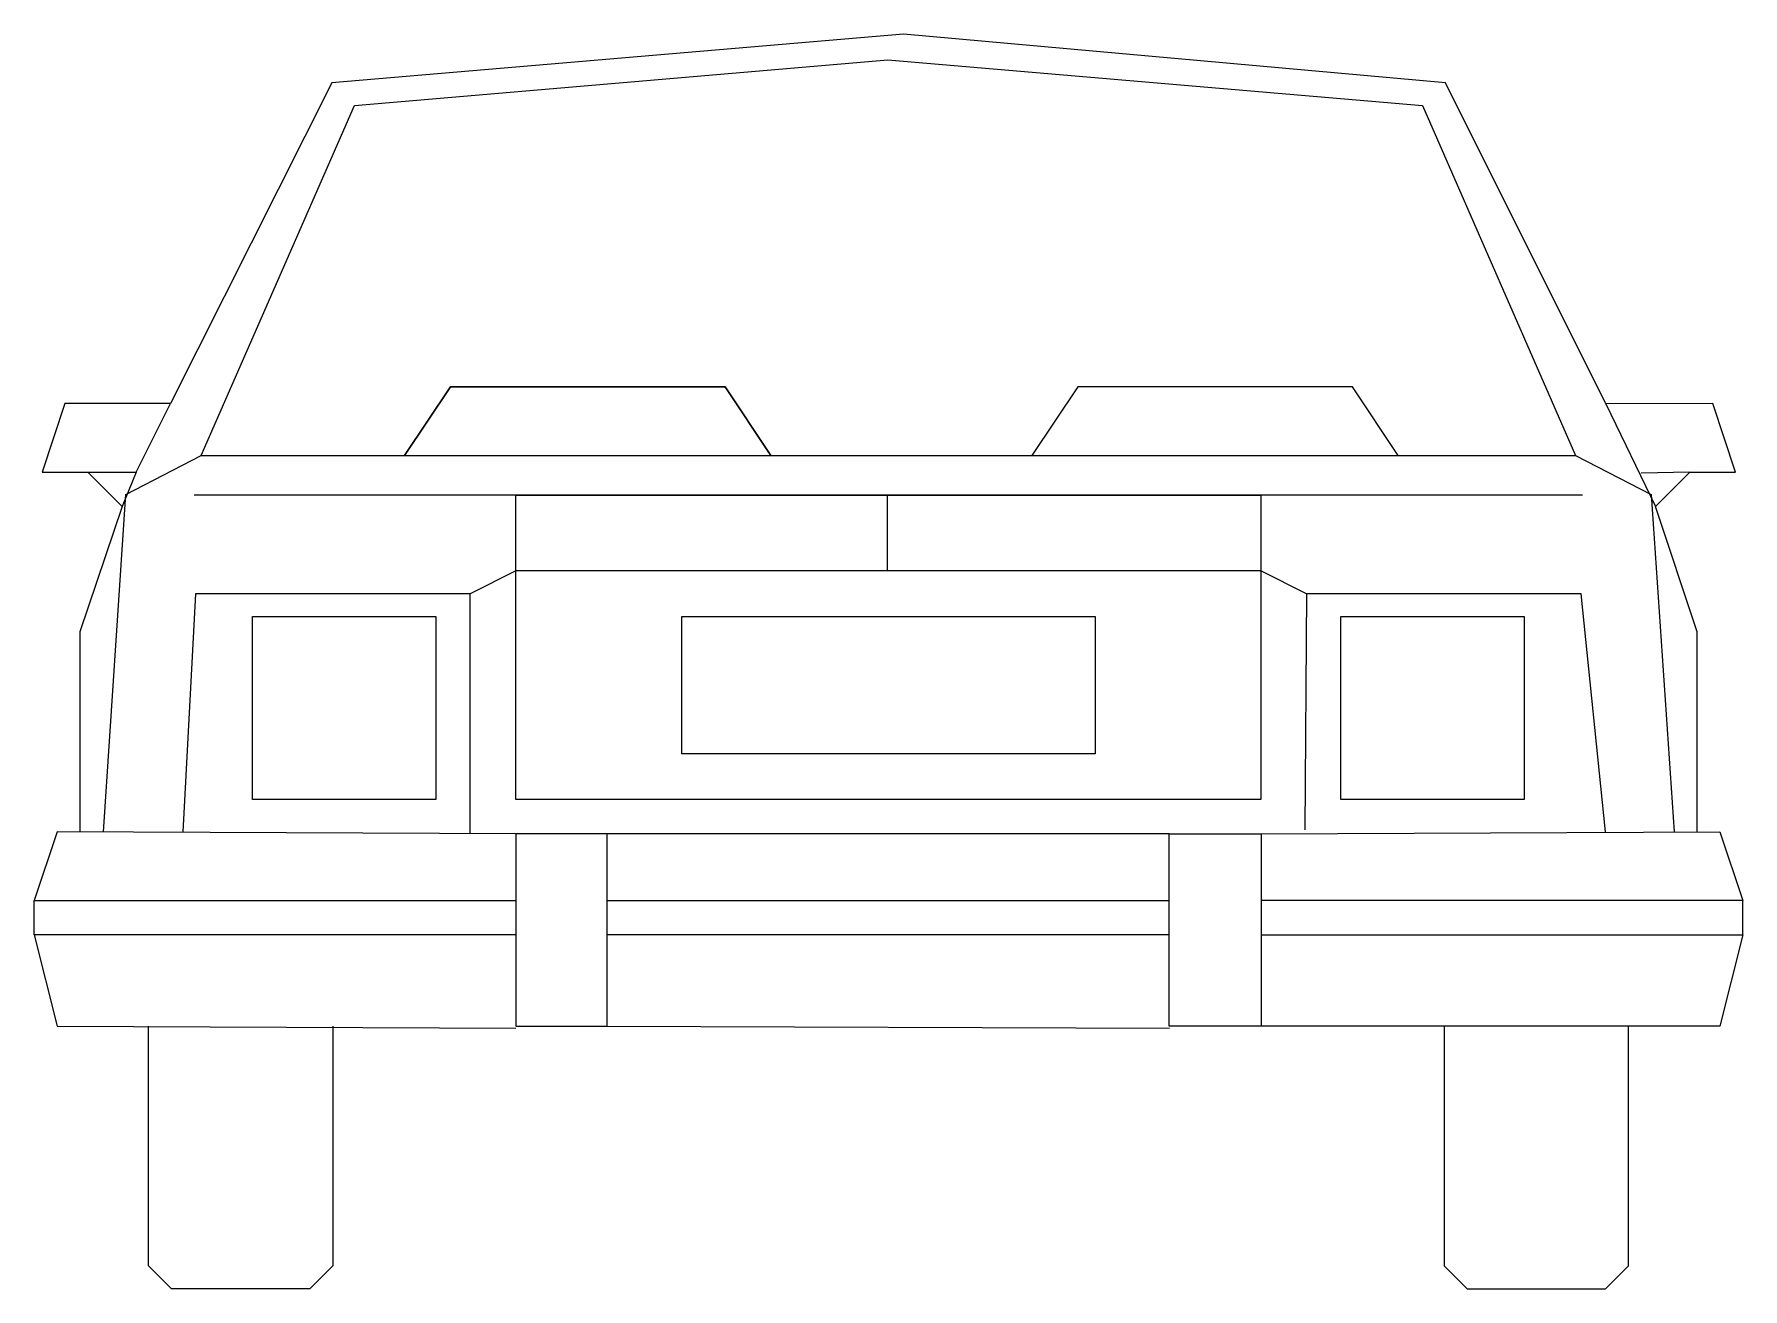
# Model space of a CAD drawing. Extents: x -457 to 1485, y 170 to 1597.
import ezdxf

# ---------------------------------------------------------------- set-up
doc = ezdxf.new("R2010")
doc.units = 0
doc.header["$MEASUREMENT"] = 0
doc.layers.add('LX-CAR', color=6, linetype='CONTINUOUS')

msp = doc.modelspace()

# ---------------------------------------------------------------- linework, layer by layer
at = {"layer": 'LX-CAR'}
for p, q in [((530.8, 1596.7), (-119.2, 1541.4)), ((1146.6, 1541.4), (530.8, 1596.7)), ((-93.2, 1515.4), (512.9, 1567.4)), ((512.9, 1567.4), (1120.5, 1515.4)), ((-119.2, 1541.4), (-302.5, 1176.6)), ((1329, 1176.2), (1146.6, 1541.4)), ((-267.6, 1117.6), (-93.2, 1515.4)), ((1120.5, 1515.4), (1294.4, 1117.6)), ((-36.3, 1117.6), (15.8, 1195.6)), ((15.8, 1195.6), (-36.3, 1117.6)), ((15.8, 1195.6), (327.9, 1195.6)), ((327.9, 1195.6), (15.8, 1195.6)), ((327.9, 1195.6), (379.9, 1117.6)), ((379.9, 1117.6), (327.9, 1195.6)), ((728.8, 1195.6), (676.7, 1117.6)), ((1040.9, 1195.6), (728.8, 1195.6)), ((1092.9, 1117.6), (1040.9, 1195.6)), ((-422.4, 1176.6), (-448.4, 1098.5)), ((-302.5, 1176.6), (-422.4, 1176.6)), ((-341.5, 1098.5), (-302.5, 1176.6)), ((1450.5, 1176.6), (1329, 1176.2)), ((1329, 1176.2), (1385.5, 1059.5)), ((1476.5, 1098.5), (1450.5, 1176.6)), ((-353.3, 1073.2), (-267.6, 1117.6)), ((-267.6, 1117.6), (1294.4, 1117.6)), ((1294.4, 1117.6), (1380.6, 1073.2)), ((-448.4, 1098.5), (-341.5, 1098.5)), ((-357.4, 1059.5), (-396.4, 1098.5)), ((-341.5, 1098.5), (-357.4, 1059.5)), ((1424.5, 1098.5), (1369.3, 1097.3)), ((1385.5, 1059.5), (1424.5, 1098.5)), ((1424.5, 1098.5), (1476.5, 1098.5)), ((-378.5, 689.7), (-353.3, 1073.2)), ((1302.6, 1072.5), (-275.3, 1072.5)), ((90.1, 726.2), (90.1, 1072.5)), ((90.1, 1072.5), (936.8, 1072.5)), ((512.5, 986.3), (512.5, 1072.5)), ((936.8, 1072.5), (936.8, 726.2)), ((1380.6, 1073.2), (1406.7, 689.7)), ((-357.4, 1059.5), (-405.3, 917.2)), ((1432.7, 917.2), (1385.5, 1059.5)), ((90.1, 986.3), (38.1, 960.3)), ((936.8, 986.3), (90.1, 986.3)), ((988.9, 960.3), (936.8, 986.3)), ((-274, 960.3), (-288.3, 689.7)), ((38.1, 960.3), (-274, 960.3)), ((38.1, 687.2), (38.1, 960.3)), ((988.9, 960.3), (986.8, 691.7)), ((1301, 960.3), (988.9, 960.3)), ((1328.6, 689.7), (1301, 960.3)), ((-209, 726.2), (-209, 934.3)), ((-209, 934.3), (-0.9, 934.3)), ((-0.9, 934.3), (-0.9, 726.2)), ((278.6, 778.2), (278.6, 934.3)), ((278.6, 934.3), (748.6, 934.3)), ((748.6, 934.3), (748.6, 778.2)), ((1027.9, 726.2), (1027.9, 934.3)), ((1027.9, 934.3), (1236, 934.3)), ((1236, 934.3), (1236, 726.2)), ((-405.3, 917.2), (-405.3, 689.7)), ((1432.7, 689.7), (1432.7, 917.2)), ((748.6, 778.2), (278.6, 778.2)), ((-0.9, 726.2), (-209, 726.2)), ((936.8, 726.2), (90.1, 726.2)), ((1236, 726.2), (1027.9, 726.2)), ((-431.3, 689.7), (-457.3, 611.6)), ((90.1, 687.2), (-431.3, 689.7)), ((194.1, 687.2), (90.1, 687.2)), ((90.1, 687.2), (90.1, 468.6)), ((194.1, 468.6), (194.1, 687.2)), ((832.8, 687.2), (194.1, 687.2)), ((832.8, 468.6), (832.8, 687.2)), ((832.8, 687.2), (937.3, 687.2)), ((937.3, 687.2), (1458.7, 689.7)), ((937.3, 687.2), (937.3, 468.6)), ((1458.7, 689.7), (1484.7, 611.6)), ((-457.3, 611.6), (90.1, 611.6)), ((-457.3, 572.6), (-457.3, 611.6)), ((194.1, 611.6), (832.8, 611.6)), ((1484.7, 611.6), (936.8, 611.6)), ((1484.7, 572.6), (1484.7, 611.6)), ((90.1, 572.6), (-457.3, 572.6)), ((-457.3, 572.6), (-431.3, 468.6)), ((832.8, 572.6), (194.1, 572.6)), ((936.8, 572.6), (1484.7, 572.6)), ((1484.7, 572.6), (1458.7, 468.6)), ((-431.3, 468.6), (90.1, 466.5)), ((-327.3, 195.9), (-327.3, 468.6)), ((-118, 468.6), (-118, 195.9)), ((90.1, 468.6), (194.1, 468.6)), ((194.1, 468.6), (833.2, 466.5)), ((937.3, 468.6), (832.8, 468.6)), ((1145.3, 468.6), (937.3, 468.6)), ((1458.7, 468.6), (1145.3, 468.6)), ((1145.3, 468.6), (1145.3, 195.9)), ((1354.6, 195.9), (1354.6, 468.6)), ((-301.3, 169.9), (-327.3, 195.9)), ((-118, 195.9), (-144, 169.9)), ((1145.3, 195.9), (1171.3, 169.9)), ((1328.6, 169.9), (1354.6, 195.9)), ((-144, 169.9), (-301.3, 169.9)), ((1171.3, 169.9), (1328.6, 169.9))]:
    msp.add_line(p, q, dxfattribs=at)

doc.saveas('drawing.dxf')
